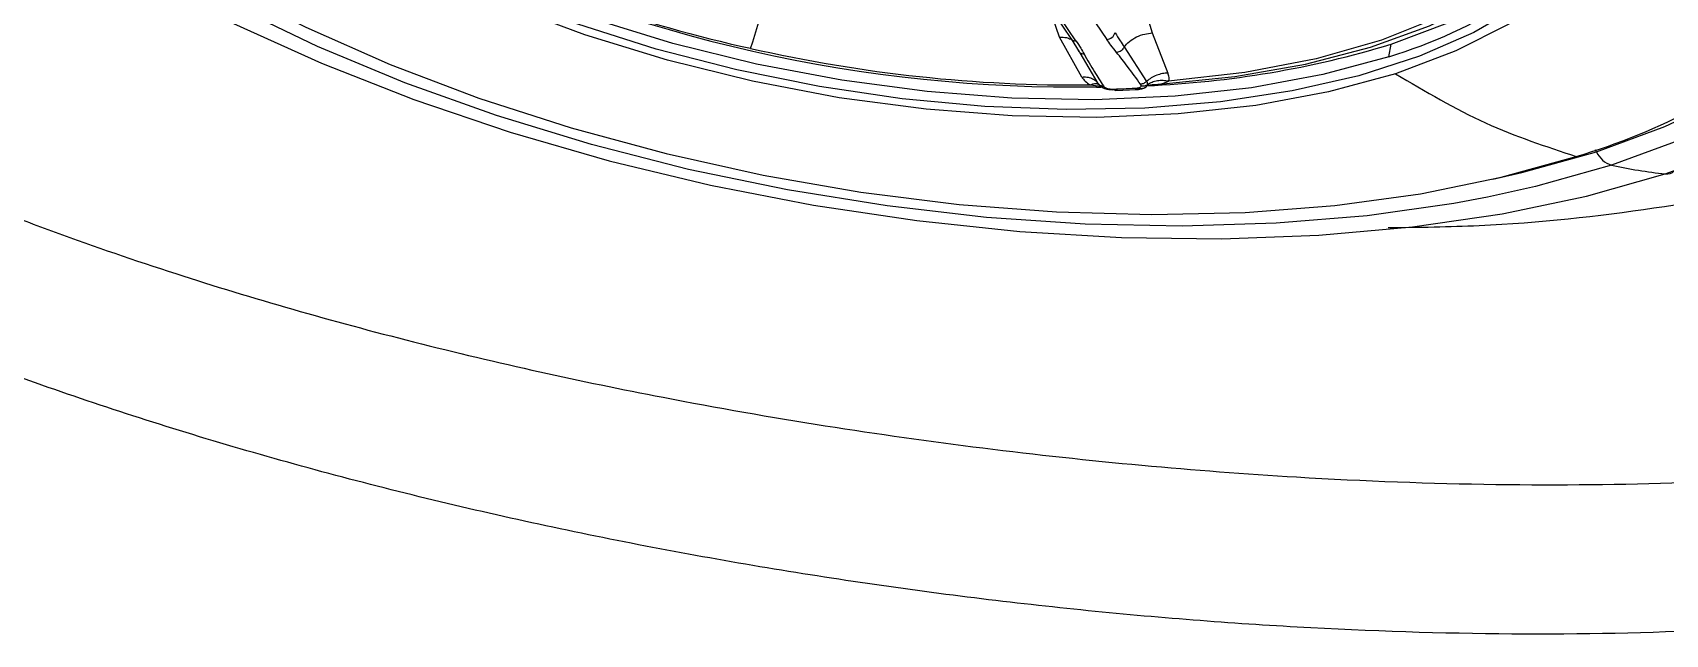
# Model space of a CAD drawing. Extents: x 939 to 1039, y 781 to 934.
# Drawn here: x 966.243 to 968.757, y 872.638 to 873.564 of the extents above; entities that cross this region are included whole.
import ezdxf

# ---------------------------------------------------------------- set-up
doc = ezdxf.new("R2010")
doc.units = 0
doc.header["$MEASUREMENT"] = 0
doc.layers.add('1', color=4, linetype='Continuous')

# ---------------------------------------------------------------- blocks, each defined once
blk = doc.blocks.new('Envoy')
at = {"layer": '1', "color": 3, "linetype": 'Continuous', "lineweight": 25}
for p, q in [((29.2819, 74.4922), (29.313, 74.3891)), ((29.1701, 74.3826), (29.1348, 74.4854)), ((29.152, 74.4331), (29.1877, 74.3806)), ((29.1955, 74.3771), (29.1598, 74.4296)), ((29.2073, 74.4317), (29.243, 74.3793)), ((29.2044, 74.3213), (29.1701, 74.3826)), ((29.188, 74.3802), (29.1877, 74.3806)), ((29.188, 74.3802), (29.2003, 74.3601)), ((29.2698, 74.3676), (29.3043, 74.3146)), ((29.313, 74.3891), (29.3369, 74.3274)), ((29.6769, 74.3525), (29.6806, 74.3718)), ((29.2299, 74.3112), (29.2019, 74.3587)), ((29.2255, 74.3159), (29.2299, 74.3112)), ((29.2176, 74.3092), (29.2383, 74.3068)), ((29.2567, 74.3006), (29.2889, 74.3021)), ((29.3015, 74.3049), (29.3018, 74.3053)), ((29.9967, 74.2063), (29.9953, 74.2091))]:
    blk.add_line(p, q, dxfattribs=at)
at = {"layer": '1', "color": 3, "linetype": 'Continuous', "lineweight": 25, "flags": 128}
for points in [[(30.1027, 74.1722), (30.2143, 74.213)], [(30.1274, 74.225), (30.0199, 74.1856)], [(29.7501, 75.1613), (29.8355, 75.0975), (29.9088, 75.031), (29.9692, 74.9627), (30.0158, 74.8932), (30.048, 74.8237), (30.0655, 74.7548), (30.0681, 74.6875), (30.0556, 74.6226), (30.0283, 74.5609), (29.9865, 74.5033), (29.9307, 74.4504), (29.8617, 74.4029), (29.7802, 74.3614), (29.6874, 74.3264)], [(29.9967, 74.2063), (30.1019, 74.2449), (30.1968, 74.2896), (30.2806, 74.34), (30.3525, 74.3957), (30.4119, 74.4562), (30.4583, 74.521), (30.4914, 74.5896), (30.5108, 74.6613), (30.5163, 74.7356), (30.5081, 74.8118), (30.486, 74.8893), (30.4507, 74.9665)], [(27.3615, 74.9316), (27.3793, 74.9004), (27.4335, 74.8221), (27.501, 74.7449), (27.5809, 74.6694), (27.6727, 74.5963), (27.7754, 74.5263), (27.8882, 74.4599), (28.01, 74.3979), (28.1398, 74.3407), (28.2763, 74.289), (28.4184, 74.243), (28.5647, 74.2034), (28.7138, 74.1703), (28.8646, 74.1442), (29.0155, 74.1253), (29.1653, 74.1137), (29.3125, 74.1095), (29.4559, 74.1128), (29.5941, 74.1235), (29.7259, 74.1416), (29.85, 74.1669), (29.9655, 74.1991)], [(27.3977, 74.7351), (27.4479, 74.6902), (27.5452, 74.6134), (27.6534, 74.5397), (27.7716, 74.4696), (27.8989, 74.4037), (28.0342, 74.3426), (28.1764, 74.2868), (28.3245, 74.2366), (28.4772, 74.1925), (28.6332, 74.1549), (28.7914, 74.124), (28.9504, 74.1002), (29.1089, 74.0835), (29.2658, 74.0742), (29.4197, 74.0723), (29.5694, 74.0778), (29.7137, 74.0906), (29.8514, 74.1108), (29.9814, 74.138), (30.1027, 74.1722)], [(30.0528, 74.6756), (30.0474, 74.6478), (30.0255, 74.588), (29.9901, 74.5316), (29.9416, 74.4794), (29.8807, 74.432), (29.8079, 74.3899), (29.7243, 74.3535), (29.6307, 74.3234), (29.5283, 74.2999), (29.4182, 74.2832), (29.3017, 74.2736), (29.1803, 74.2711), (29.0553, 74.2758), (28.9282, 74.2877), (28.8006, 74.3066), (28.6737, 74.3322), (28.5493, 74.3643), (28.4287, 74.4025), (28.3134, 74.4464), (28.2046, 74.4954), (28.1037, 74.549), (28.0119, 74.6065)], [(29.6806, 74.3718), (29.7718, 74.4062), (29.8519, 74.447), (29.9198, 74.4937), (29.9746, 74.5458), (30.0157, 74.6024), (30.0426, 74.6631), (30.0488, 74.6859)], [(29.313, 74.3096), (29.3244, 74.3104), (29.4401, 74.3221), (29.5487, 74.3411), (29.649, 74.3672), (29.7395, 74.4), (29.8193, 74.4392), (29.8873, 74.4842), (29.9425, 74.5345), (29.9845, 74.5894), (30.0125, 74.6483)], [(29.8291, 74.1365), (29.777, 74.1267), (29.6436, 74.1078), (29.5038, 74.0961), (29.3588, 74.0918), (29.2097, 74.0948), (29.058, 74.1051), (28.9047, 74.1228), (28.7514, 74.1475), (28.5993, 74.1791), (28.4496, 74.2174), (28.3037, 74.2619), (28.1627, 74.3124), (28.028, 74.3684), (27.9007, 74.4293), (27.7817, 74.4948), (27.6722, 74.5642), (27.5976, 74.6179)], [(29.6769, 74.3525), (29.5756, 74.325), (29.4655, 74.3046), (29.3481, 74.2917), (29.2247, 74.2864), (29.097, 74.2887), (28.9665, 74.2988), (28.835, 74.3163), (28.7039, 74.3411), (28.5751, 74.3729), (28.4501, 74.4113), (28.3305, 74.4558), (28.2177, 74.5059), (28.1133, 74.5608), (28.0185, 74.62)], [(29.9851, 74.617), (29.9487, 74.5586), (29.8978, 74.5048), (29.8331, 74.4564), (29.7554, 74.414), (29.6657, 74.3782), (29.5654, 74.3495), (29.4557, 74.3282), (29.3382, 74.3147)], [(29.6874, 74.3264), (29.5843, 74.2983), (29.4724, 74.2776), (29.3529, 74.2645), (29.2274, 74.2591), (29.0975, 74.2615), (28.9648, 74.2717), (28.831, 74.2895), (28.6978, 74.3147), (28.5667, 74.3471), (28.4396, 74.3861), (28.3179, 74.4314), (28.2033, 74.4823), (28.0971, 74.5382), (28.0007, 74.5984)], [(29.2269, 74.3056), (29.2283, 74.3056), (29.2341, 74.3057)], [(29.8371, 74.1639), (29.882, 74.1741), (29.9967, 74.2063)], [(30.0199, 74.1856), (29.9028, 74.1527), (29.8291, 74.1365)]]:
    blk.add_lwpolyline(points, dxfattribs=at)
at = {"layer": '1', "color": 3, "linetype": 'Continuous', "lineweight": 25}
for centre, radius, start, end in [((29.192, 76.5473), 2.2413, 243.619, 270.9232), ((29.143, 76.41), 2.0931, 243.5605, 257.6293), ((25.838, 75.2838), 3.0006, 342.1779, 345.4614), ((29.4453, 75.1118), 0.7938, 286.9658, 302.1613), ((29.1963, 76.5699), 2.2608, 257.1787, 270.5391), ((29.1947, 74.3858), 0.00877, 220.1217, 275.5218), ((29.2422, 74.3933), 0.014, 273.1635, 345.0115), ((29.2422, 75.8147), 1.508, 272.3664, 286.8976), ((29.6958, 75.1233), 0.9627, 286.2694, 310.207), ((30.0312, 74.2216), 0.0378, 203.9615, 252.6185), ((30.1909, 74.979), 0.8116, 257.842, 263.7638), ((30.1047, 74.1893), 0.0172, 263.3214, 313.5892)]:
    blk.add_arc(centre, radius, start, end, dxfattribs=at)
for points, knots in [([(26.177, 75.2934), (26.1918, 75.3352), (26.2216, 75.4188), (26.2992, 75.5392), (26.4002, 75.6544), (26.54, 75.7749), (26.727, 75.8959), (26.9691, 76.0104), (27.245, 76.1046), (27.55, 76.1759), (27.8782, 76.2221), (28.2231, 76.2416), (28.5779, 76.2334), (28.9355, 76.197), (29.2892, 76.1329), (29.6327, 76.042), (29.9605, 75.9259), (30.2676, 75.7866), (30.5499, 75.6266), (30.8039, 75.4489), (31.0265, 75.2569), (31.2145, 75.0546), (31.3651, 74.8464), (31.4661, 74.6552), (31.5265, 74.4853), (31.555, 74.3381), (31.5592, 74.1982), (31.5397, 74.114), (31.5299, 74.0719)], [0, 0, 0, 0, 0.030923, 0.061907, 0.092974, 0.124143, 0.165868, 0.207813, 0.249969, 0.2923, 0.334744, 0.377212, 0.419607, 0.461843, 0.503847, 0.545577, 0.587032, 0.628242, 0.669273, 0.710203, 0.751119, 0.792108, 0.833251, 0.8746, 0.905775, 0.937078, 0.968495, 1, 1, 1, 1]), ([(26.3826, 75.3747), (26.3734, 75.3356), (26.3551, 75.2575), (26.3589, 75.1387), (26.3856, 75.0193), (26.4309, 74.9149), (26.4859, 74.8243), (26.5436, 74.7471), (26.6052, 74.6785), (26.6673, 74.618), (26.7276, 74.5649), (26.7977, 74.5091), (26.8623, 74.4626), (26.9188, 74.4247), (26.9656, 74.3947), (27.0236, 74.3595), (27.0878, 74.3229), (27.1471, 74.2911), (27.1897, 74.2693), (27.2288, 74.2498), (27.273, 74.2284), (27.3275, 74.2032), (27.3807, 74.1796), (27.4325, 74.1575), (27.4828, 74.1368), (27.5314, 74.1175), (27.5782, 74.0995), (27.6692, 74.0657), (27.8046, 74.0191), (27.9894, 73.9629), (28.1768, 73.9124), (28.3674, 73.8672), (28.5789, 73.8234), (28.807, 73.7835), (29.0538, 73.7488), (29.2968, 73.7224), (29.5624, 73.7023), (29.8435, 73.6918), (30.1368, 73.6949), (30.3638, 73.71), (30.5326, 73.73), (30.6537, 73.7492), (30.7706, 73.7734), (30.8806, 73.8029), (30.9783, 73.8364), (31.0597, 73.8714), (31.1264, 73.9066), (31.1828, 73.9424), (31.2326, 73.9806), (31.2921, 74.0365), (31.3532, 74.1135), (31.3811, 74.1864), (31.3951, 74.2229)], [0, 0, 0, 0, 0.030653, 0.061321, 0.091599, 0.122717, 0.142394, 0.162956, 0.184395, 0.198254, 0.213223, 0.229296, 0.246467, 0.254367, 0.263519, 0.27392, 0.287209, 0.298441, 0.30498, 0.30896, 0.318102, 0.326875, 0.335279, 0.343317, 0.350987, 0.358292, 0.365232, 0.371808, 0.398292, 0.423085, 0.447975, 0.47346, 0.497944, 0.529899, 0.560928, 0.592492, 0.623743, 0.665299, 0.706421, 0.749031, 0.769405, 0.789518, 0.81175, 0.833765, 0.854652, 0.874559, 0.890894, 0.905975, 0.922064, 0.93737, 0.968712, 1, 1, 1, 1]), ([(31.5299, 74.0719), (31.515, 74.0321), (31.4852, 73.9524), (31.4078, 73.8494), (31.3078, 73.7589), (31.1704, 73.6734), (30.9887, 73.5974), (30.7558, 73.5354), (30.4923, 73.4928), (30.2022, 73.4682), (29.8895, 73.4609), (29.5587, 73.4705), (29.2148, 73.497), (28.8632, 73.5404), (28.5099, 73.6008), (28.161, 73.6779), (27.823, 73.7713), (27.5022, 73.8802), (27.2046, 74.0034), (26.9356, 74.1396), (26.7001, 74.287), (26.5022, 74.4439), (26.3453, 74.6082), (26.2414, 74.7638), (26.1801, 74.9073), (26.1516, 75.0371), (26.1475, 75.1665), (26.1672, 75.2511), (26.177, 75.2934)], [0, 0, 0, 0, 0.031534, 0.063072, 0.094578, 0.126023, 0.167811, 0.20945, 0.250971, 0.292432, 0.333893, 0.375416, 0.417046, 0.458807, 0.500692, 0.542672, 0.584697, 0.626715, 0.668674, 0.710525, 0.752238, 0.793799, 0.835211, 0.876493, 0.9074, 0.938272, 0.969131, 1, 1, 1, 1]), ([(29.6763, 74.0895), (29.7233, 74.0901), (29.8654, 74.092), (30.088, 74.1171), (30.3388, 74.1631), (30.5653, 74.2292), (30.7644, 74.3129), (30.9327, 74.4131), (31.0664, 74.5282), (31.1667, 74.6554), (31.2014, 74.7488), (31.2188, 74.7955)], [0, 0, 0, 0, 0.058052, 0.175795, 0.293539, 0.411282, 0.529026, 0.646769, 0.764513, 0.882257, 1, 1, 1, 1]), ([(29.1701, 74.3826), (29.1739, 74.3826), (29.1804, 74.3827), (29.1852, 74.3806), (29.1872, 74.3796)], [0, 0, 0, 0, 0.580377, 1, 1, 1, 1]), ([(29.1955, 74.3771), (29.198, 74.3733), (29.2024, 74.3666), (29.2063, 74.3598), (29.2079, 74.3568)], [0, 0, 0, 0, 0.559983, 1, 1, 1, 1]), ([(29.2581, 74.3591), (29.2551, 74.3629), (29.2498, 74.3696), (29.2451, 74.3763), (29.243, 74.3793)], [0, 0, 0, 0, 0.559996, 1, 1, 1, 1]), ([(29.2558, 74.3896), (29.2583, 74.3855), (29.2627, 74.3781), (29.2676, 74.3708), (29.2698, 74.3676)], [0, 0, 0, 0, 0.558535, 1, 1, 1, 1]), ([(29.2698, 74.3676), (29.2692, 74.3665), (29.268, 74.3643), (29.2651, 74.3617), (29.2616, 74.3597), (29.2592, 74.3593), (29.2581, 74.3591)], [0, 0, 0, 0, 0.2430462, 0.4999477, 0.7568683, 1, 1, 1, 1]), ([(29.2698, 74.3676), (29.2722, 74.3705), (29.2772, 74.3763), (29.2886, 74.3833), (29.3011, 74.388), (29.3091, 74.3887), (29.313, 74.3891)], [0, 0, 0, 0, 0.250715, 0.510511, 0.764599, 1, 1, 1, 1]), ([(29.1986, 74.3643), (29.1988, 74.3633), (29.1992, 74.3612), (29.2014, 74.3587), (29.2044, 74.3571), (29.2068, 74.3569), (29.2079, 74.3568)], [0, 0, 0, 0, 0.243077, 0.500035, 0.756942, 1, 1, 1, 1]), ([(29.2079, 74.3568), (29.2133, 74.3476), (29.2227, 74.3312), (29.2332, 74.3148), (29.2378, 74.3076)], [0, 0, 0, 0, 0.56, 1, 1, 1, 1]), ([(29.295, 74.3102), (29.2883, 74.3193), (29.2765, 74.3357), (29.2637, 74.3519), (29.2581, 74.3591)], [0, 0, 0, 0, 0.559988, 1, 1, 1, 1]), ([(29.2044, 74.3213), (29.2071, 74.3214), (29.2124, 74.3216), (29.2195, 74.3195), (29.224, 74.3176), (29.2255, 74.3159), (29.2255, 74.3159)], [0, 0, 0, 0, 0.322865, 0.657224, 0.99451, 1, 1, 1, 1]), ([(29.2044, 74.3213), (29.2061, 74.3191), (29.2094, 74.3147), (29.2148, 74.311), (29.2176, 74.3092)], [0, 0, 0, 0, 0.495824, 1, 1, 1, 1]), ([(29.3369, 74.3274), (29.3341, 74.3272), (29.3284, 74.3268), (29.3197, 74.3242), (29.3113, 74.3202), (29.3066, 74.3165), (29.3043, 74.3146)], [0, 0, 0, 0, 0.2435378, 0.4958261, 0.7502286, 1, 1, 1, 1]), ([(29.3382, 74.3147), (29.3353, 74.3152), (29.3295, 74.3162), (29.3208, 74.3156), (29.3124, 74.3134), (29.3077, 74.3106), (29.3054, 74.3093)], [0, 0, 0, 0, 0.244002, 0.496194, 0.750358, 1, 1, 1, 1]), ([(29.3382, 74.3147), (29.3386, 74.3167), (29.3394, 74.3207), (29.3377, 74.3251), (29.3369, 74.3274)], [0, 0, 0, 0, 0.5042, 1, 1, 1, 1]), ([(29.6874, 74.3264), (29.7334, 74.2992), (29.8254, 74.2449), (29.9188, 74.2144), (29.9655, 74.1991)], [0, 0, 0, 0, 0.499999, 1, 1, 1, 1]), ([(29.2176, 74.3092), (29.2194, 74.3099), (29.2232, 74.3113), (29.2276, 74.3115), (29.2296, 74.3105), (29.2302, 74.3102)], [0, 0, 0, 0, 0.39147, 0.796047, 1, 1, 1, 1]), ([(29.2299, 74.3112), (29.2303, 74.3107), (29.2312, 74.3095), (29.2331, 74.3084), (29.2354, 74.3076), (29.237, 74.3076), (29.2378, 74.3076)], [0, 0, 0, 0, 0.246622, 0.49992, 0.753199, 1, 1, 1, 1]), ([(29.2354, 74.3061), (29.2342, 74.3068), (29.2319, 74.3084), (29.2306, 74.3103), (29.2299, 74.3112)], [0, 0, 0, 0, 0.494365, 1, 1, 1, 1]), ([(29.2354, 74.3061), (29.2357, 74.3057), (29.2363, 74.3049), (29.2376, 74.3044), (29.2391, 74.3042), (29.2403, 74.3046), (29.2409, 74.3048)], [0, 0, 0, 0, 0.247015, 0.499914, 0.753026, 1, 1, 1, 1]), ([(29.2354, 74.3061), (29.2373, 74.305), (29.241, 74.303), (29.2476, 74.3019), (29.2535, 74.3018), (29.2571, 74.302), (29.2588, 74.3021)], [0, 0, 0, 0, 0.297134, 0.554894, 0.789652, 1, 1, 1, 1]), ([(29.2378, 74.3076), (29.2383, 74.307), (29.239, 74.306), (29.2403, 74.3052), (29.2409, 74.3048)], [0, 0, 0, 0, 0.557251, 1, 1, 1, 1]), ([(29.2543, 74.3022), (29.2529, 74.3022), (29.2501, 74.3022), (29.2463, 74.3027), (29.2431, 74.3036), (29.2416, 74.3044), (29.2409, 74.3048)], [0, 0, 0, 0, 0.316133, 0.604964, 0.810833, 1, 1, 1, 1]), ([(29.2865, 74.3037), (29.2805, 74.3034), (29.2698, 74.3029), (29.259, 74.3025), (29.2543, 74.3022)], [0, 0, 0, 0, 0.559967, 1, 1, 1, 1]), ([(29.2588, 74.3021), (29.2584, 74.3016), (29.2578, 74.3008), (29.2566, 74.3005), (29.2554, 74.3009), (29.2547, 74.3018), (29.2543, 74.3022)], [0, 0, 0, 0, 0.245587, 0.499995, 0.754307, 1, 1, 1, 1]), ([(29.2958, 74.3073), (29.2955, 74.3068), (29.295, 74.3056), (29.2918, 74.3042), (29.2886, 74.3039), (29.2865, 74.3037)], [0, 0, 0, 0, 0.243315, 0.515961, 1, 1, 1, 1]), ([(29.291, 74.3035), (29.2907, 74.3031), (29.29, 74.3022), (29.2888, 74.3019), (29.2876, 74.3023), (29.2869, 74.3033), (29.2865, 74.3037)], [0, 0, 0, 0, 0.245804, 0.499932, 0.75423, 1, 1, 1, 1]), ([(29.2888, 74.3021), (29.2899, 74.3021), (29.2921, 74.3023), (29.2954, 74.3029), (29.2988, 74.3037), (29.3007, 74.3046), (29.3017, 74.305)], [0, 0, 0, 0, 0.2293069, 0.4721975, 0.7275292, 1, 1, 1, 1]), ([(29.291, 74.3035), (29.2926, 74.3036), (29.296, 74.3037), (29.3003, 74.3043), (29.304, 74.3059), (29.3049, 74.3081), (29.3054, 74.3093)], [0, 0, 0, 0, 0.210791, 0.445759, 0.703433, 1, 1, 1, 1]), ([(29.3043, 74.3146), (29.3036, 74.314), (29.3023, 74.3128), (29.3, 74.3114), (29.2975, 74.3105), (29.2958, 74.3103), (29.295, 74.3102)], [0, 0, 0, 0, 0.246774, 0.50005, 0.753259, 1, 1, 1, 1]), ([(29.2958, 74.3073), (29.2958, 74.3078), (29.2958, 74.3088), (29.2952, 74.3097), (29.295, 74.3102)], [0, 0, 0, 0, 0.562685, 1, 1, 1, 1]), ([(29.3054, 74.3093), (29.3047, 74.3088), (29.3033, 74.308), (29.3009, 74.3073), (29.2983, 74.307), (29.2966, 74.3072), (29.2958, 74.3073)], [0, 0, 0, 0, 0.247142, 0.499986, 0.752962, 1, 1, 1, 1]), ([(29.3043, 74.3146), (29.3047, 74.3137), (29.3056, 74.3118), (29.3054, 74.3101), (29.3054, 74.3093)], [0, 0, 0, 0, 0.503013, 1, 1, 1, 1]), ([(29.3052, 74.3089), (29.3109, 74.3092), (29.3236, 74.3097), (29.333, 74.3129), (29.3382, 74.3147)], [0, 0, 0, 0, 0.445249, 1, 1, 1, 1])]:
    blk.add_open_spline(points, degree=3, knots=knots, dxfattribs=at)

msp = doc.modelspace()

# ---------------------------------------------------------------- block references
at = {"layer": '1'}
msp.add_blockref('Envoy', (938.6538, 799.1744), dxfattribs=at)

doc.saveas('drawing.dxf')
